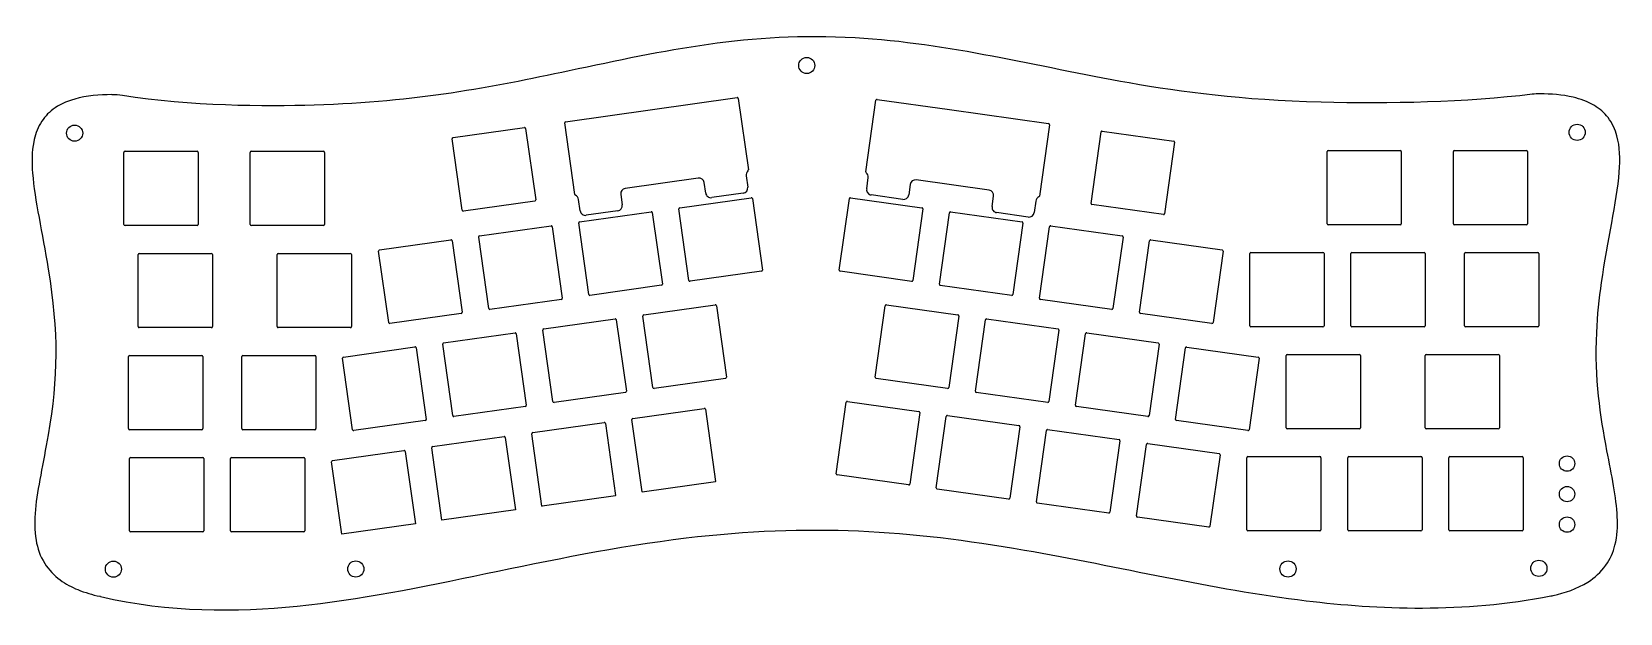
# Model space of a CAD drawing. Header units: millimetres. Extents: x -150 to 150, y -55 to 55.
import ezdxf

# ---------------------------------------------------------------- set-up
doc = ezdxf.new("R2010")
doc.units = ezdxf.units.MM
doc.layers.get('0').update_dxf_attribs({"linetype": 'CONTINUOUS'})

msp = doc.modelspace()

# ---------------------------------------------------------------- linework, layer by layer
for p, q in [((-49.09, 37.85), (-16.76, 42.4)), ((-16.53, 42.23), (-14.64, 28.75)), ((9.64, 42.06), (23.31, 40.14)), ((7.52, 28.42), (9.41, 41.89)), ((23.31, 40.14), (41.97, 37.52)), ((-70.31, 34.86), (-56.84, 36.76)), ((-56.62, 36.59), (-54.72, 23.11)), ((-47.37, 24.15), (-49.26, 37.62)), ((42.14, 37.29), (40.25, 23.82)), ((52.08, 36.09), (65.55, 34.2)), ((-68.59, 21.16), (-70.48, 34.64)), ((49.96, 22.45), (51.85, 35.92)), ((65.72, 33.97), (63.83, 20.5)), ((-132.34, 18.47), (-132.34, 32.07)), ((-132.14, 32.27), (-118.54, 32.27)), ((-118.34, 32.07), (-118.34, 18.47)), ((-108.52, 18.47), (-108.52, 32.07)), ((-108.32, 32.27), (-94.72, 32.27)), ((-94.52, 32.07), (-94.52, 18.47)), ((94.45, 18.63), (94.45, 32.23)), ((94.65, 32.43), (108.25, 32.43)), ((108.45, 32.23), (108.45, 18.63)), ((118.26, 18.63), (118.26, 32.23)), ((118.46, 32.43), (132.06, 32.43)), ((132.26, 32.23), (132.26, 18.63)), ((-24.09, 27.22), (-37.84, 25.29)), ((-15.06, 27.66), (-14.76, 25.5)), ((7.67, 25.17), (7.97, 27.31)), ((-38.69, 24.16), (-38.41, 22.18)), ((-22.68, 24.39), (-22.96, 26.37)), ((-15.61, 24.37), (-21.55, 23.54)), ((14.46, 23.2), (8.52, 24.04)), ((15.87, 26.03), (15.59, 24.05)), ((30.75, 24.95), (17, 26.88)), ((-54.89, 22.89), (-68.36, 20.99)), ((-46.33, 21.07), (-46.63, 23.21)), ((-39.26, 21.05), (-45.2, 20.21)), ((-25.85, 7.94), (-27.74, 21.41)), ((-27.57, 21.64), (-14.11, 23.53)), ((-13.88, 23.36), (-11.98, 9.89)), ((2.51, 9.88), (4.4, 23.35)), ((4.63, 23.52), (18.09, 21.63)), ((18.26, 21.41), (16.37, 7.93)), ((31.32, 21.84), (31.6, 23.82)), ((39.55, 22.89), (39.24, 20.73)), ((63.6, 20.33), (50.13, 22.22)), ((-118.54, 18.27), (-132.14, 18.27)), ((-94.72, 18.27), (-108.32, 18.27)), ((-65.3, 16.33), (-51.83, 18.22)), ((-51.61, 18.05), (-49.71, 4.58)), ((-44.71, 5.28), (-46.61, 18.76)), ((-46.44, 18.98), (-32.97, 20.88)), ((-32.74, 20.71), (-30.85, 7.23)), ((21.37, 7.23), (23.26, 20.7)), ((23.49, 20.87), (36.96, 18.98)), ((38.11, 19.88), (32.17, 20.71)), ((37.13, 18.75), (35.24, 5.28)), ((40.24, 4.58), (42.13, 18.05)), ((42.35, 18.22), (55.82, 16.33)), ((108.25, 18.43), (94.65, 18.43)), ((132.06, 18.43), (118.46, 18.43)), ((-84.17, 13.68), (-70.7, 15.58)), ((-70.47, 15.41), (-68.58, 1.93)), ((-63.58, 2.63), (-65.47, 16.1)), ((55.99, 16.1), (54.1, 2.63)), ((59.1, 1.93), (60.99, 15.4)), ((61.22, 15.57), (74.69, 13.68)), ((-129.67, -0.77), (-129.67, 12.83)), ((-129.47, 13.03), (-115.87, 13.03)), ((-115.67, 12.83), (-115.67, -0.77)), ((-103.47, -0.77), (-103.47, 12.83)), ((-103.27, 13.03), (-89.67, 13.03)), ((-89.47, 12.83), (-89.47, -0.77)), ((-82.44, -0.02), (-84.34, 13.46)), ((74.86, 13.45), (72.97, -0.02)), ((79.88, -0.61), (79.88, 12.99)), ((80.08, 13.19), (93.68, 13.19)), ((93.88, 12.99), (93.88, -0.61)), ((98.93, -0.61), (98.93, 12.99)), ((99.13, 13.19), (112.73, 13.19)), ((112.93, 12.99), (112.93, -0.61)), ((120.36, -0.61), (120.36, 12.99)), ((120.56, 13.19), (134.16, 13.19)), ((134.36, 12.99), (134.36, -0.61)), ((-12.15, 9.66), (-25.62, 7.77)), ((16.15, 7.76), (2.68, 9.65)), ((-31.02, 7.01), (-44.49, 5.11)), ((35.01, 5.11), (21.54, 7)), ((-49.88, 4.36), (-63.35, 2.46)), ((-34.36, 1.45), (-20.89, 3.34)), ((-20.66, 3.17), (-18.77, -10.3)), ((9.29, -10.31), (11.18, 3.16)), ((11.41, 3.33), (24.88, 1.44)), ((53.88, 2.46), (40.41, 4.35)), ((-68.75, 1.71), (-82.22, -0.19)), ((-53.22, -1.21), (-39.75, 0.69)), ((-39.53, 0.52), (-37.63, -12.96)), ((-32.63, -12.25), (-34.53, 1.22)), ((25.05, 1.22), (23.16, -12.26)), ((28.16, -12.96), (30.05, 0.51)), ((30.27, 0.68), (43.74, -1.21)), ((72.74, -0.19), (59.27, 1.7)), ((-115.87, -0.97), (-129.47, -0.97)), ((-89.67, -0.97), (-103.27, -0.97)), ((-72.09, -3.86), (-58.62, -1.97)), ((-58.39, -2.14), (-56.5, -15.61)), ((-51.5, -14.91), (-53.39, -1.43)), ((43.91, -1.44), (42.02, -14.91)), ((47.02, -15.61), (48.91, -2.14)), ((49.14, -1.97), (62.61, -3.86)), ((93.68, -0.81), (80.08, -0.81)), ((112.73, -0.81), (99.13, -0.81)), ((134.16, -0.81), (120.56, -0.81)), ((-90.95, -6.51), (-77.48, -4.61)), ((-77.26, -4.79), (-75.36, -18.26)), ((-70.36, -17.56), (-72.26, -4.09)), ((62.78, -4.09), (60.89, -17.56)), ((65.88, -18.26), (67.78, -4.79)), ((68, -4.62), (81.47, -6.51)), ((-131.48, -20.01), (-131.48, -6.41)), ((-131.28, -6.21), (-117.68, -6.21)), ((-117.48, -6.41), (-117.48, -20.01)), ((-110.14, -20.01), (-110.14, -6.41)), ((-109.94, -6.21), (-96.34, -6.21)), ((-96.14, -6.41), (-96.14, -20.01)), ((-89.23, -20.21), (-91.12, -6.74)), ((81.64, -6.74), (79.75, -20.21)), ((86.74, -19.86), (86.74, -6.25)), ((86.94, -6.05), (100.54, -6.05)), ((100.74, -6.25), (100.74, -19.86)), ((112.93, -19.86), (112.93, -6.25)), ((113.13, -6.05), (126.73, -6.05)), ((126.93, -6.25), (126.93, -19.86)), ((-18.94, -10.53), (-32.41, -12.42)), ((22.93, -12.43), (9.46, -10.53)), ((-37.8, -13.18), (-51.27, -15.08)), ((4.04, -14.87), (17.51, -16.76)), ((41.79, -15.08), (28.33, -13.19)), ((-56.67, -15.84), (-70.14, -17.73)), ((-36.42, -18.08), (-22.95, -16.19)), ((-22.73, -16.36), (-20.81, -29.99)), ((1.92, -28.51), (3.82, -15.04)), ((17.68, -16.99), (15.79, -30.46)), ((20.79, -31.16), (22.68, -17.69)), ((22.91, -17.52), (36.38, -19.41)), ((60.66, -17.73), (47.19, -15.84)), ((-117.68, -20.21), (-131.28, -20.21)), ((-96.34, -20.21), (-109.94, -20.21)), ((-75.53, -18.48), (-89, -20.38)), ((-55.29, -20.74), (-41.82, -18.84)), ((-41.59, -19.01), (-39.67, -32.64)), ((-34.67, -31.95), (-36.59, -18.31)), ((36.55, -19.64), (34.65, -33.11)), ((39.65, -33.81), (41.55, -20.34)), ((41.77, -20.17), (55.24, -22.06)), ((79.52, -20.38), (66.05, -18.49)), ((100.54, -20.06), (86.94, -20.06)), ((126.73, -20.06), (113.13, -20.06)), ((-72.4, -37.25), (-74.32, -23.61)), ((-74.15, -23.39), (-60.68, -21.49)), ((-60.46, -21.66), (-58.54, -35.3)), ((-53.54, -34.6), (-55.46, -20.96)), ((55.41, -22.29), (53.52, -35.76)), ((58.52, -36.47), (60.41, -22.99)), ((60.64, -22.82), (74.11, -24.71)), ((-131.29, -39.25), (-131.29, -25.65)), ((-131.09, -25.45), (-117.49, -25.45)), ((-117.29, -25.65), (-117.29, -39.25)), ((-112.24, -39.25), (-112.24, -25.65)), ((-112.04, -25.45), (-98.44, -25.45)), ((-98.24, -25.65), (-98.24, -39.25)), ((-91.27, -39.9), (-93.19, -26.26)), ((-93.02, -26.04), (-79.55, -24.14)), ((-79.32, -24.31), (-77.4, -37.95)), ((74.28, -24.94), (72.38, -38.41)), ((79.31, -39.1), (79.31, -25.49)), ((79.51, -25.29), (93.11, -25.29)), ((93.31, -25.49), (93.31, -39.1)), ((98.36, -39.1), (98.36, -25.49)), ((98.56, -25.29), (112.16, -25.29)), ((112.36, -25.49), (112.36, -39.1)), ((117.41, -39.1), (117.41, -25.49)), ((117.61, -25.29), (131.21, -25.29)), ((131.41, -25.49), (131.41, -39.1)), ((15.56, -30.63), (2.09, -28.74)), ((-39.67, -32.68), (-53.53, -34.63)), ((-20.81, -30.03), (-34.67, -31.98)), ((34.43, -33.28), (20.96, -31.39)), ((-58.54, -35.33), (-72.4, -37.28)), ((53.29, -35.93), (39.82, -34.04)), ((-77.4, -37.98), (-91.26, -39.93)), ((72.16, -38.58), (58.69, -36.69)), ((-117.49, -39.45), (-131.09, -39.45)), ((-98.44, -39.45), (-112.04, -39.45)), ((93.11, -39.3), (79.51, -39.3)), ((112.16, -39.3), (98.56, -39.3)), ((131.21, -39.3), (117.61, -39.3))]:
    msp.add_line(p, q)
for centre, radius in [((-3.63, 48.45), 1.52), ((-141.64, 35.69), 1.52), ((141.6, 35.85), 1.53), ((139.69, -26.6), 1.45), ((139.69, -32.35), 1.45), ((139.69, -38.1), 1.45), ((134.38, -46.34), 1.53), ((-134.33, -46.49), 1.52), ((-88.64, -46.47), 1.52), ((87.09, -46.46), 1.53)]:
    msp.add_circle(centre, radius)
for centre, radius, start, end in [((-134.38, 31.98), 10.97, 80.7894, 91.3513), ((-16.73, 42.2), 0.2, 8.0061, 98.0061), ((9.61, 41.86), 0.2, 82.0061, 172.0061), ((134.44, 32.13), 10.97, 89.0862, 96.83), ((-56.82, 36.56), 0.2, 8.0061, 98.0061), ((-49.06, 37.65), 0.2, 98.0061, 188.0061), ((41.94, 37.32), 0.2, -7.9939, 81.994), ((52.05, 35.89), 0.2, 82.0061, 172.0061), ((-70.29, 34.66), 0.2, 98.0061, 188.0061), ((65.52, 34), 0.2, -7.9939, 82.0061), ((-132.14, 32.07), 0.2, 90, 180), ((-118.54, 32.07), 0.2, 0, 90), ((-108.32, 32.07), 0.2, 90, 180), ((-94.72, 32.07), 0.2, 0, 90), ((94.65, 32.23), 0.2, 90, 180), ((108.25, 32.23), 0.2, 0, 90), ((118.46, 32.23), 0.2, 90, 180), ((132.06, 32.23), 0.2, 0, 90), ((-23.95, 26.23), 1, 8.003, 98.003), ((-14.07, 27.8), 1, 129.5452, 188.003), ((-14.84, 28.73), 0.2, -50.4548, 8.0061), ((7.72, 28.39), 0.2, 172.0061, 232.0426), ((6.98, 27.44), 1, -7.9968, 52.0426), ((-47.17, 24.18), 0.2, 188.0061, 247.7157), ((-47.62, 23.07), 1, 8.003, 67.7157), ((-37.7, 24.3), 1, 98.003, 188.003), ((-21.69, 24.53), 1, 188.003, 278.003), ((-15.75, 25.37), 1, -81.997, 8.003), ((8.66, 25.03), 1, 172.0032, 262.0032), ((14.6, 24.19), 1, 262.0032, 352.0032), ((16.86, 25.89), 1, 82.0032, 172.0032), ((30.61, 23.96), 1, -7.9968, 82.0032), ((-68.39, 21.19), 0.2, 188.0061, 278.0061), ((-54.92, 23.09), 0.2, -81.9939, 8.0061), ((-45.34, 21.2), 1, 188.003, 278.003), ((-39.4, 22.04), 1, -81.997, 8.003), ((-27.55, 21.44), 0.2, 98.0061, 188.0061), ((-14.08, 23.33), 0.2, 8.0061, 98.0061), ((4.6, 23.33), 0.2, 82.0061, 172.0061), ((18.07, 21.43), 0.2, -7.9939, 82.0061), ((32.31, 21.7), 1, 172.0032, 262.0032), ((40.54, 22.75), 1, 113.8499, 172.0032), ((40.05, 23.85), 0.2, 293.8499, 352.0061), ((50.16, 22.42), 0.2, 172.0061, 262.0061), ((-132.14, 18.47), 0.2, 180, 270), ((-118.54, 18.47), 0.2, 270, 360), ((-108.32, 18.47), 0.2, 180, 270), ((-94.72, 18.47), 0.2, -90, 0), ((-51.81, 18.03), 0.2, 8.0061, 98.0061), ((-46.41, 18.78), 0.2, 98.0061, 188.0061), ((-32.94, 20.68), 0.2, 8.0061, 98.0061), ((23.46, 20.67), 0.2, 82.0061, 172.0061), ((36.93, 18.78), 0.2, -7.9939, 82.0061), ((38.25, 20.87), 1, 262.0032, 352.0032), ((42.33, 18.02), 0.2, 82.0061, 172.0061), ((63.63, 20.53), 0.2, 262.0061, 352.0061), ((94.65, 18.63), 0.2, 180, 270), ((108.25, 18.63), 0.2, 270, 360), ((118.46, 18.63), 0.2, 180, 270), ((132.06, 18.63), 0.2, 270, 360), ((-70.67, 15.38), 0.2, 8.0061, 98.0061), ((-65.28, 16.13), 0.2, 98.0061, 188.0061), ((55.8, 16.13), 0.2, -7.9939, 82.0061), ((61.19, 15.37), 0.2, 82.0061, 172.0061), ((-129.47, 12.83), 0.2, 90, 180), ((-115.87, 12.83), 0.2, 0, 90), ((-103.27, 12.83), 0.2, 90, 180), ((-89.67, 12.83), 0.2, 0, 90), ((-84.14, 13.48), 0.2, 98.0061, 188.0061), ((74.66, 13.48), 0.2, -7.9939, 82.0061), ((80.08, 12.99), 0.2, 90, 180), ((93.68, 12.99), 0.2, 0, 90), ((99.13, 12.99), 0.2, 90, 180), ((112.73, 12.99), 0.2, 0, 90), ((120.56, 12.99), 0.2, 90, 180), ((134.16, 12.99), 0.2, 0, 90), ((-12.18, 9.86), 0.2, -81.9939, 8.0061), ((2.71, 9.85), 0.2, 172.0061, 262.0061), ((-31.05, 7.21), 0.2, -81.9939, 8.0061), ((-25.65, 7.97), 0.2, 188.0061, 278.0061), ((16.17, 7.96), 0.2, 262.0061, 352.0061), ((21.57, 7.2), 0.2, 172.0061, 262.0061), ((-49.91, 4.55), 0.2, -81.9939, 8.0061), ((-44.52, 5.31), 0.2, 188.0061, 278.0061), ((-20.86, 3.14), 0.2, 8.0061, 98.0061), ((11.38, 3.14), 0.2, 82.0061, 172.0061), ((35.04, 5.31), 0.2, 262.0061, 352.0061), ((40.43, 4.55), 0.2, 172.0061, 262.0061), ((-68.78, 1.91), 0.2, -81.9939, 8.0061), ((-63.38, 2.66), 0.2, 188.0061, 278.0061), ((-39.72, 0.49), 0.2, 8.0061, 98.0061), ((-34.33, 1.25), 0.2, 98.0061, 188.0061), ((24.85, 1.24), 0.2, -7.9939, 82.0061), ((30.25, 0.48), 0.2, 82.0061, 172.0061), ((53.9, 2.66), 0.2, 262.0061, 352.0061), ((59.3, 1.9), 0.2, 172.0061, 262.0061), ((-129.47, -0.77), 0.2, 180, 270), ((-115.87, -0.77), 0.2, 270, 360), ((-103.27, -0.77), 0.2, 180, 270), ((-89.67, -0.77), 0.2, -90, 0), ((-82.25, 0.01), 0.2, 188.0061, 278.0061), ((-58.59, -2.16), 0.2, 8.0061, 98.0061), ((-53.19, -1.41), 0.2, 98.0061, 188.0061), ((43.71, -1.41), 0.2, -7.9939, 82.0061), ((49.11, -2.17), 0.2, 82.0061, 172.0061), ((72.77, 0.01), 0.2, 262.0061, 352.0061), ((80.08, -0.61), 0.2, 180, 270), ((93.68, -0.61), 0.2, 270, 360), ((99.13, -0.61), 0.2, 180, 270), ((112.73, -0.61), 0.2, 270, 360), ((120.56, -0.61), 0.2, 180, 270), ((134.16, -0.61), 0.2, 270, 360), ((-77.45, -4.81), 0.2, 8.0061, 98.0061), ((-72.06, -4.06), 0.2, 98.0061, 188.0061), ((62.58, -4.06), 0.2, -7.9939, 82.0061), ((67.97, -4.82), 0.2, 82.0061, 172.0061), ((-131.28, -6.41), 0.2, 90, 180), ((-117.68, -6.41), 0.2, 0, 90), ((-109.94, -6.41), 0.2, 90, 180), ((-96.34, -6.41), 0.2, 0, 90), ((-90.92, -6.71), 0.2, 98.0061, 188.0061), ((81.44, -6.71), 0.2, -7.9939, 82.0061), ((86.94, -6.25), 0.2, 90, 180), ((100.54, -6.25), 0.2, 0, 90), ((113.13, -6.25), 0.2, 90, 180), ((126.73, -6.25), 0.2, 0, 90), ((-18.97, -10.33), 0.2, -81.9939, 8.0061), ((9.49, -10.34), 0.2, 172.0061, 262.0061), ((-51.3, -14.88), 0.2, 188.0061, 278.0061), ((-37.83, -12.98), 0.2, -81.9939, 8.0061), ((-32.43, -12.22), 0.2, 188.0061, 278.0061), ((4.01, -15.07), 0.2, 82.0061, 172.0061), ((22.96, -12.23), 0.2, 262.0061, 352.0061), ((28.35, -12.99), 0.2, 172.0061, 262.0061), ((41.82, -14.88), 0.2, 262.0061, 352.0061), ((-70.16, -17.53), 0.2, 188.0061, 278.0061), ((-56.69, -15.64), 0.2, -81.9939, 8.0061), ((-22.92, -16.39), 0.2, 8.0061, 98.0061), ((17.48, -16.96), 0.2, -7.9939, 82.0061), ((22.88, -17.72), 0.2, 82.0061, 172.0061), ((47.22, -15.64), 0.2, 172.0061, 262.0061), ((60.69, -17.53), 0.2, 262.0061, 352.0061), ((-131.28, -20.01), 0.2, 180, 270), ((-117.68, -20.01), 0.2, -90, 0), ((-109.94, -20.01), 0.2, 180, 270), ((-96.34, -20.01), 0.2, -90, 0), ((-89.03, -20.18), 0.2, 188.0061, 278.0061), ((-75.56, -18.29), 0.2, -81.9939, 8.0061), ((-55.26, -20.93), 0.2, 98.0061, 188.0061), ((-41.79, -19.04), 0.2, 8.0061, 98.0061), ((-36.39, -18.28), 0.2, 98.0061, 188.0061), ((36.35, -19.61), 0.2, -7.9939, 82.0061), ((41.74, -20.37), 0.2, 82.0061, 172.0061), ((66.08, -18.29), 0.2, 172.0061, 262.0061), ((79.55, -20.18), 0.2, 262.0061, 352.0061), ((86.94, -19.86), 0.2, 180, 270), ((100.54, -19.86), 0.2, 270, 360), ((113.13, -19.86), 0.2, 180, 270), ((126.73, -19.86), 0.2, -90, 0), ((-74.12, -23.59), 0.2, 98.0061, 188.0061), ((-60.65, -21.69), 0.2, 8.0061, 98.0061), ((55.21, -22.26), 0.2, -7.9939, 82.0061), ((60.61, -23.02), 0.2, 82.0061, 172.0061), ((-131.09, -25.65), 0.2, 90, 180), ((-117.49, -25.65), 0.2, 0, 90), ((-112.04, -25.65), 0.2, 90, 180), ((-98.44, -25.65), 0.2, 0, 90), ((-92.99, -26.23), 0.2, 98.0061, 188.0061), ((-79.52, -24.34), 0.2, 8.0061, 98.0061), ((74.08, -24.91), 0.2, -7.9939, 82.0061), ((79.51, -25.49), 0.2, 90, 180), ((93.11, -25.49), 0.2, 0, 90), ((98.56, -25.49), 0.2, 90, 180), ((112.16, -25.49), 0.2, 0, 90), ((117.61, -25.49), 0.2, 90, 180), ((131.21, -25.49), 0.2, 0, 90), ((2.12, -28.54), 0.2, 172.0061, 262.0061), ((-39.87, -32.67), 0.2, -2.6049, 8.0061), ((-34.48, -31.92), 0.2, 188.0061, 196.9425), ((-21.01, -30.02), 0.2, -2.6049, 8.0061), ((15.59, -30.43), 0.2, 262.0061, 352.0061), ((20.99, -31.19), 0.2, 172.0061, 262.0061), ((-58.74, -35.33), 0.2, -2.6049, 8.0061), ((-53.34, -34.57), 0.2, 188.0061, 196.9425), ((34.46, -33.08), 0.2, 262.0061, 352.0061), ((39.85, -33.84), 0.2, 172.0061, 262.0061), ((53.32, -35.73), 0.2, 262.0061, 352.0061), ((-77.6, -37.97), 0.2, -2.6049, 8.0061), ((-72.2, -37.23), 0.2, 188.0061, 196.9425), ((58.72, -36.49), 0.2, 172.0061, 262.0061), ((72.19, -38.39), 0.2, 262.0061, 352.0061), ((-131.09, -39.25), 0.2, 180, 270), ((-117.49, -39.25), 0.2, -90, 0), ((-112.04, -39.25), 0.2, 180, 270), ((-98.44, -39.25), 0.2, -90, 0), ((-91.07, -39.87), 0.2, 188.0061, 196.9425), ((79.51, -39.1), 0.2, 180, 270), ((93.11, -39.1), 0.2, -90, 0), ((98.56, -39.1), 0.2, 180, 270), ((112.16, -39.1), 0.2, 270, 360), ((117.61, -39.1), 0.2, 180, 270), ((131.21, -39.1), 0.2, 270, 360), ((-139.52, -63.37), 12.03, 76.8203, 77.4727), ((133.73, -36.8), 15.03, 281.1687, 282.851)]:
    msp.add_arc(centre, radius, start, end)
for points, knots in [([(133.14, 43.02), (120.79, 41.54), (106, 41.16), (93.36, 41.51), (78.18, 41.94), (67.29, 43.38), (57.16, 45.16), (39.43, 48.28), (23.3, 52.62), (5.47, 53.65), (-14.52, 54.81), (-30.28, 51.27), (-48.41, 47.44), (-63.25, 44.3), (-76.84, 41.59), (-96.48, 40.98), (-105.68, 40.69), (-119.85, 40.74), (-132.63, 42.81)], [0, 0, 0, 0, 3.764229, 3.764229, 3.764229, 8.286356, 8.286356, 8.286356, 16.192483, 16.192483, 16.192483, 25.050033, 25.050033, 25.050033, 32.297636, 32.297636, 32.297636, 35.689297, 35.689297, 35.689297, 35.689297]), ([(-134.64, 42.95), (-136.88, 42.94), (-139.35, 42.76), (-141.63, 42.12), (-143.3, 41.65), (-144.63, 40.99), (-145.71, 40.19), (-146.67, 39.47), (-147.47, 38.58), (-148.09, 37.54), (-148.74, 36.44), (-149.12, 35.25), (-149.35, 34.08), (-149.71, 32.23), (-149.72, 30.24), (-149.56, 28.15), (-149.16, 23.03), (-147.72, 16.94), (-146.61, 10.08), (-144.66, -1.96), (-144.77, -10.34), (-146.63, -21.19), (-147.1, -23.87), (-147.6, -26.39), (-148.04, -28.75), (-148.91, -33.37), (-149.55, -37.41), (-148.91, -41.05), (-148.65, -42.57), (-148.14, -44.05), (-147.28, -45.41), (-146.5, -46.65), (-145.5, -47.68), (-144.36, -48.52), (-143.31, -49.29), (-142.18, -49.89), (-141.02, -50.36), (-139.68, -50.92), (-138.28, -51.32), (-136.9, -51.62)], [0.001699, 0.001699, 0.001699, 0.001699, 0.647671, 0.647671, 0.647671, 1.11833, 1.11833, 1.11833, 1.539229, 1.539229, 1.539229, 1.983873, 1.983873, 1.983873, 2.684289, 2.684289, 2.684289, 4.402639, 4.402639, 4.402639, 7.423285, 7.423285, 7.423285, 8.16935, 8.16935, 8.16935, 9.629548, 9.629548, 9.629548, 10.238035, 10.238035, 10.238035, 10.790713, 10.790713, 10.790713, 11.297084, 11.297084, 11.297084, 11.888036, 11.888036, 11.888036, 11.888036]), ([(137.07, -51.45), (139.27, -50.97), (141.58, -50.21), (143.61, -48.93), (144.91, -48.11), (146.08, -47.08), (147.01, -45.77), (147.83, -44.61), (148.39, -43.32), (148.73, -41.98), (149.17, -40.26), (149.26, -38.47), (149.17, -36.63), (149, -32.93), (148.09, -28.83), (147.21, -24.17), (145.97, -17.58), (144.88, -10.71), (145.29, -1.88), (145.43, 1.39), (145.77, 4.52), (146.19, 7.51), (147.32, 15.56), (149.09, 22.55), (149.53, 28.35), (149.72, 30.87), (149.65, 33.13), (149.1, 35.16), (148.77, 36.38), (148.24, 37.56), (147.43, 38.62), (146.71, 39.56), (145.83, 40.31), (144.85, 40.9), (143.58, 41.67), (142.2, 42.15), (140.86, 42.46), (138.8, 42.94), (136.63, 43.09), (134.62, 43.09)], [0.000543, 0.000543, 0.000543, 0.000543, 0.642461, 0.642461, 0.642461, 1.053382, 1.053382, 1.053382, 1.420276, 1.420276, 1.420276, 1.887579, 1.887579, 1.887579, 2.826722, 2.826722, 2.826722, 4.156647, 4.156647, 4.156647, 4.64768, 4.64768, 4.64768, 5.967686, 5.967686, 5.967686, 6.542858, 6.542858, 6.542858, 6.889407, 6.889407, 6.889407, 7.195375, 7.195375, 7.195375, 7.594381, 7.594381, 7.594381, 8.203264, 8.203264, 8.203264, 8.203264]), ([(-136.77, -51.66), (-123.77, -54.7), (-111.11, -54.59), (-99.71, -53.45), (-76.2, -51.1), (-52.73, -43.78), (-26.37, -40.62), (-3.01, -37.83), (15.71, -39.14), (37.4, -42.89), (55.43, -46), (72.49, -50.26), (90.54, -52.45), (103.99, -54.07), (120.11, -54.81), (136.64, -51.54)], [0, 0, 0, 0, 3.938633, 3.938633, 3.938633, 12.060997, 12.060997, 12.060997, 19.258842, 19.258842, 19.258842, 25.24289, 25.24289, 25.24289, 29.702973, 29.702973, 29.702973, 29.702973])]:
    msp.add_open_spline(points, degree=3, knots=knots)

doc.saveas('drawing.dxf')
